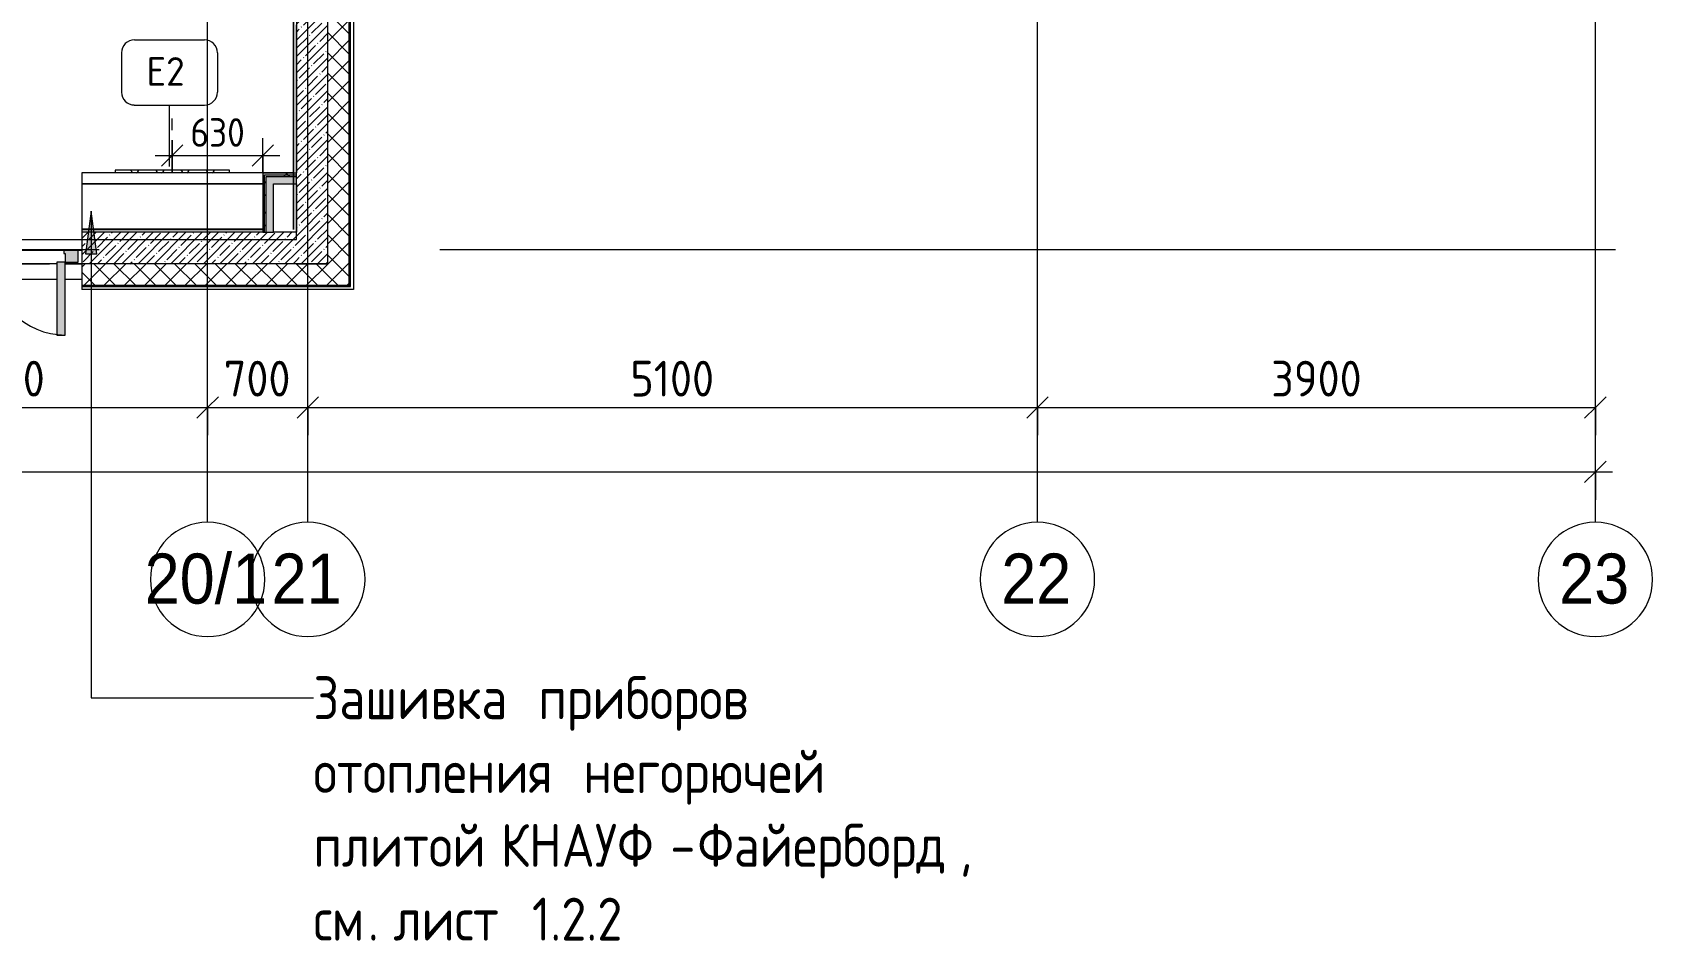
# Model space of a CAD drawing. Header units: millimetres. Extents: x -7229 to 200285, y -8553 to 29000.
# Drawn here: x 169791 to 181116, y -4831 to 1517 of the extents above; entities that cross this region are included whole.
import ezdxf

# ---------------------------------------------------------------- set-up
doc = ezdxf.new("R2010")
doc.units = ezdxf.units.MM
for name, pattern in [('200_ШТРИХ__ш1_п0_6_', [800, 500, -300]), ('ADSK_Штрих_ш2 п1', [300, 200, -100]), ('Осевая', [15875, 3175, -2381.25, 7937.5, -2381.25])]:
    doc.linetypes.add(name, pattern=pattern)
for name, color, linetype, lineweight in [('A-ANNO-DIMS', 7, 'Continuous', 9), ('A-ANNO-DIMS-100', 7, 'Continuous', 9), ('A-DETL-4', 7, 'ADSK_Штрих_ш2 п1', 9), ('A-DETL-MBND-1', 7, '200_ШТРИХ__ш1_п0_6_', 9), ('A-WALL-2', 7, 'Continuous', 9), ('A-WALL-4', 7, 'Continuous', 13), ('G-ANNO-TEXT', 7, 'Continuous', 9), ('I-WALL-7', 7, 'Continuous', 9), ('S-STRS-MBND-2', 7, 'Continuous', 9), ('Знаки', 7, 'Continuous', 9), ('Марки для знаков', 7, 'Continuous', 9), ('Оси', 7, 'Continuous', 9), ('Оси-1', 7, 'Continuous', 20), ('Оси-2', 7, 'Осевая', 9)]:
    doc.layers.add(name, color=color, linetype=linetype, lineweight=lineweight)
for name, color, linetype, lineweight, true_color in [('A-DOOR-5', 7, 'Continuous', 9, 0xaaaaaa), ('A-DOOR-6', 7, 'Continuous', 9, 0xe2e2e2), ('A-DOOR-FRAM-5', 7, 'Continuous', 9, 0xaaaaaa), ('A-FLOR-3', 7, 'Continuous', 9, 0xaaaaaa), ('I-WALL-1', 7, 'Continuous', 5, 0xe7e7e7), ('Знаки-1', 7, 'Continuous', 9, 0x787878)]:
    doc.layers.add(name, color=color, linetype=linetype, lineweight=lineweight, true_color=true_color)
doc.styles.add('Arial_1', font='arial.ttf', dxfattribs={"width": 0.9, "height": 350})
doc.styles.add('GOST Common_1', font='GOST_Common.ttf', dxfattribs={"height": 200})
doc.styles.add('GOST Common_2', font='GOST_Common.ttf', dxfattribs={"width": 0.9, "height": 300})
doc.styles.add('ISOCPEUR_1', font='isocpeur.ttf', dxfattribs={"width": 0.9, "height": 250})
doc.styles.add('ISOCPEUR_2', font='isocpeur.ttf', dxfattribs={"width": 0.9, "height": 200})
doc.dimstyles.new('ISO-2_0_0_9К_Средний_округл2_1', dxfattribs={"dimscale": 304.8, "dimtxt": 199.196235, "dimasz": 0.492126, "dimexe": 0.393701, "dimexo": 0, "dimgap": 0, "dimtad": 1, "dimdec": 0, "dimrnd": 10, "dimzin": 0, "dimdsep": 46, "dimtxsty": 'ISOCPEUR_2', "dimblk1": 'OBLIQUE', "dimblk2": 'OBLIQUE', "dimsah": 1, "dimcen": 0.09, "dimdle": 0.393701, "dimazin": 0, "dimtfac": 1, "dimtdec": 4, "dimtix": 1, "dimtmove": 0, "dimatfit": 3, "dimfxl": 1, "dimtvp": 1, "dimtolj": 1, "dimtzin": 0, "dimarcsym": 2})
doc.dimstyles.new('ISO-2_5_0_9К_БОЛЬШОЙ', dxfattribs={"dimscale": 304.8, "dimtxt": 248.995294, "dimasz": 0.492126, "dimexe": 0.393701, "dimexo": 0.984252, "dimgap": 0, "dimtad": 1, "dimdec": 0, "dimrnd": 10, "dimzin": 0, "dimdsep": 46, "dimtxsty": 'ISOCPEUR_1', "dimblk1": 'OBLIQUE', "dimblk2": 'OBLIQUE', "dimsah": 1, "dimcen": 0.09, "dimdle": 0.393701, "dimazin": 0, "dimtfac": 1, "dimtdec": 4, "dimtix": 1, "dimtmove": 0, "dimatfit": 3, "dimfxl": 1, "dimtvp": 1, "dimtolj": 1, "dimtzin": 0, "dimarcsym": 2})
doc.dimstyles.new('ISO-2_5_0_9К_БОЛЬШОЙ_1', dxfattribs={"dimscale": 304.8, "dimtxt": 248.995294, "dimasz": 0.492126, "dimexe": 0.393701, "dimexo": 0.984252, "dimgap": 0, "dimtad": 1, "dimdec": 0, "dimrnd": 10, "dimzin": 0, "dimdsep": 46, "dimtxsty": 'ISOCPEUR_1', "dimblk1": 'OBLIQUE', "dimblk2": 'OBLIQUE', "dimsah": 1, "dimcen": 0.09, "dimdle": 0.393701, "dimazin": 0, "dimtfac": 1, "dimtdec": 4, "dimtix": 1, "dimtmove": 2, "dimatfit": 3, "dimfxl": 1, "dimtvp": 1, "dimtolj": 1, "dimtzin": 0, "dimarcsym": 2})
pattern_1 = [(45, (96155.96, 0), (-57.02463, 57.02463), []), (45, (96212.986, 0), (-57.02463, 57.02463), [100.806, -20.161, 3.353, -16.808])]
pattern_2 = [(45, (96155.96, 0), (-70.71068, 70.71068), []), (135, (96155.96, 0), (-70.71068, -70.71068), [])]
pattern_3 = [(45, (96155.96, 0), (-106.06602, 106.06602), []), (135, (96155.96, 0), (-106.06602, -106.06602), [])]

# ---------------------------------------------------------------- blocks, each defined once
blk = doc.blocks.new('110_Дверь_СКБ_2Ст_Наружная - ДН-1_л__ Двухстворчатая 1350 х3200 _ЛК_ в свету с верхним остеклением 2-V183-План монтажа зашивок 1 этажа  в осях 12-23 лист 1')
at = {"layer": 'A-DOOR-6'}
for points in [[(694.5, 869), (694.5, -91), (754.5, -91), (754.5, 869)], [(-715.5, 419), (-715.5, -91), (-655.5, -91), (-655.5, 419)]]:
    blk.add_hatch(color=256, dxfattribs=at).paths.add_polyline_path(points)
h = blk.add_hatch(color=256, dxfattribs=at)
h.paths.add_polyline_path([(-715.5, -91), (-805.5, -91), (-805.5, -171), (-705.5, -171), (-705.5, -151), (-715.5, -151)])
h.paths.add_polyline_path([(841.8, -91), (754.5, -91), (754.5, -151), (744.5, -151), (744.5, -171), (844.5, -171), (844.5, -91)])
at = {"layer": 'A-DOOR-5'}
for p, q in [((754.5, 869), (694.5, 869)), ((694.5, 869), (694.5, -91)), ((754.5, -91), (754.5, 869)), ((-715.5, 419), (-715.5, -91)), ((-655.5, 419), (-715.5, 419)), ((-655.5, -91), (-655.5, 419)), ((-715.5, -91), (-655.5, -91)), ((694.5, -91), (754.5, -91))]:
    blk.add_line(p, q, dxfattribs=at)
for centre, radius, start, end in [((754.5, -91), 960, 90, 180), ((-715.5, -91), 510, 0, 90)]:
    blk.add_arc(centre, radius, start, end, dxfattribs=at)
at = {"layer": 'A-DOOR-FRAM-5'}
for p, q in [((-715.5, -91), (-805.5, -91)), ((-805.5, -91), (-805.5, -171)), ((-715.5, -151), (-715.5, -91)), ((754.5, -91), (754.5, -151)), ((844.5, -91), (754.5, -91)), ((844.5, -171), (844.5, -91)), ((-805.5, -171), (-705.5, -171)), ((-705.5, -151), (-715.5, -151)), ((-705.5, -171), (-705.5, -151)), ((754.5, -151), (744.5, -151)), ((744.5, -151), (744.5, -171)), ((744.5, -171), (844.5, -171))]:
    blk.add_line(p, q, dxfattribs=at)
blk = doc.blocks.new('Съемный металлический экран с перфорацией - E2-31419932-План монтажа зашивок 1 этажа  в осях 12-23 лист 1')
at = {"layer": 'Знаки-1'}
h = blk.add_hatch(dxfattribs=at)
h.set_pattern_fill('FP_180', color=256, style=0, pattern_type=2)
h.set_pattern_definition([(0, (-74193.906, -535), (0, 50.8), [13.612, -74.376]), (60, (-74168.506, -528.194), (-43.99409, 25.4), [13.612, -74.376]), (120, (-74161.7, -502.794), (-43.99409, -25.4), [13.612, -74.376]), (30, (-74180.29, -535), (9e-05, 101.59984), [13.612, -87.988]), (30, (-74205.69, -491.01), (9e-05, 101.59984), [13.612, -87.988]), (150, (-74193.91, -535), (-87.98809, -50.79984), [13.612, -87.988]), (150, (-74168.51, -491.01), (-87.98809, -50.79984), [13.612, -87.988]), (90, (-74161.7, -516.41), (-87.988, 50.8), [13.612, -87.988]), (90, (-74212.5, -516.41), (-87.988, 50.8), [13.612, -87.988])])
h.paths.add_polyline_path([(481, 0), (800, 0), (800, 20), (0, 20), (0, 0), (182, 0)])
at = {"layer": 'Знаки'}
for p, q in [((800, 20), (0, 20)), ((0, 20), (0, 0)), ((800, 0), (800, 20))]:
    blk.add_line(p, q, dxfattribs=at)
blk = doc.blocks.new('Зашивка приборов отопления5 - Зашивка приборов отопления-33272456-План монтажа зашивок 1 этажа  в осях 12-23 лист 1')
at = {"layer": 'A-WALL-2'}
for p, q in [((75245, 535), (73980, 535)), ((73980, 535), (73980, 460)), ((75245, 460), (73980, 460)), ((73980, 460), (73980, 120)), ((73980, 460), (75245, 460))]:
    blk.add_line(p, q, dxfattribs=at)
blk = doc.blocks.new('Ось сетки - D8-29747960-План монтажа зашивок 1 этажа  в осях 12-23 лист 1')
at = {"layer": 'Оси-1'}
for start, end in [(360, 180), (180, 360)]:
    blk.add_arc((0, 0), 4, start, end, dxfattribs=at)
blk = doc.blocks.new('DIMBLOCK15-План монтажа зашивок 1 этажа  в осях 12-23 лист 1')
at = {"layer": 'A-ANNO-DIMS-100'}
for p, q in [((168116, -1298), (168116, -984)), ((171016, -1298), (171016, -984)), ((168116, -1104), (171016, -1104)), ((168116, -1104), (168116, -1298)), ((171016, -1104), (171016, -1298))]:
    blk.add_line(p, q, dxfattribs=at)
at = {"layer": 'A-ANNO-DIMS-100', "lineweight": 20}
for p, q in [((168116, -1104), (168041, -1179)), ((168116, -1104), (168191, -1029)), ((171016, -1104), (170941, -1179)), ((171016, -1104), (171091, -1029))]:
    blk.add_line(p, q, dxfattribs=at)
at = {"layer": 'A-ANNO-DIMS-100', "color": 0, "insert": (169250, -778), "char_height": 250, "width": 758.48, "attachment_point": 1, "line_spacing_factor": 1.149209, "style": 'ISOCPEUR_1'}
blk.add_mtext('2900', dxfattribs=at)
blk = doc.blocks.new('_Oblique')
at = {"color": 0, "linetype": 'ByBlock', "lineweight": -2}
blk.add_line((-0.5, -0.5), (0.5, 0.5), dxfattribs=at)
blk = doc.blocks.new('DIMBLOCK16-План монтажа зашивок 1 этажа  в осях 12-23 лист 1')
at = {"layer": 'A-ANNO-DIMS-100'}
for p, q in [((171016, -1298), (171016, -984)), ((171716, -1298), (171716, -984)), ((171016, -1104), (171716, -1104)), ((171016, -1104), (171016, -1298)), ((171716, -1104), (171716, -1298))]:
    blk.add_line(p, q, dxfattribs=at)
at = {"layer": 'A-ANNO-DIMS-100', "lineweight": 20}
for p, q in [((171016, -1104), (170941, -1179)), ((171016, -1104), (171091, -1029)), ((171716, -1104), (171641, -1179)), ((171716, -1104), (171791, -1029))]:
    blk.add_line(p, q, dxfattribs=at)
at = {"layer": 'A-ANNO-DIMS-100', "color": 0, "insert": (171129, -778), "char_height": 250, "width": 568.86, "attachment_point": 1, "line_spacing_factor": 1.149209, "style": 'ISOCPEUR_1'}
blk.add_mtext('700', dxfattribs=at)
blk = doc.blocks.new('DIMBLOCK17-План монтажа зашивок 1 этажа  в осях 12-23 лист 1')
at = {"layer": 'A-ANNO-DIMS-100'}
for p, q in [((171716, -1298), (171716, -984)), ((176816, -1298), (176816, -984)), ((171716, -1104), (176816, -1104)), ((171716, -1104), (171716, -1298)), ((176816, -1104), (176816, -1298))]:
    blk.add_line(p, q, dxfattribs=at)
at = {"layer": 'A-ANNO-DIMS-100', "lineweight": 20}
for p, q in [((171716, -1104), (171641, -1179)), ((171716, -1104), (171791, -1029)), ((176816, -1104), (176741, -1179)), ((176816, -1104), (176891, -1029))]:
    blk.add_line(p, q, dxfattribs=at)
at = {"layer": 'A-ANNO-DIMS-100', "color": 0, "insert": (173971, -778), "char_height": 250, "width": 706.76, "attachment_point": 1, "line_spacing_factor": 1.149209, "style": 'ISOCPEUR_1'}
blk.add_mtext('5100', dxfattribs=at)
blk = doc.blocks.new('DIMBLOCK18-План монтажа зашивок 1 этажа  в осях 12-23 лист 1')
at = {"layer": 'A-ANNO-DIMS-100'}
for p, q in [((176816, -1298), (176816, -984)), ((180716, -1298), (180716, -984)), ((176816, -1104), (180716, -1104)), ((176816, -1104), (176816, -1298)), ((180716, -1104), (180716, -1298))]:
    blk.add_line(p, q, dxfattribs=at)
at = {"layer": 'A-ANNO-DIMS-100', "lineweight": 20}
for p, q in [((176816, -1104), (176741, -1179)), ((176816, -1104), (176891, -1029)), ((180716, -1104), (180641, -1179)), ((180716, -1104), (180791, -1029))]:
    blk.add_line(p, q, dxfattribs=at)
at = {"layer": 'A-ANNO-DIMS-100', "color": 0, "insert": (178450, -778), "char_height": 250, "width": 758.48, "attachment_point": 1, "line_spacing_factor": 1.149209, "style": 'ISOCPEUR_1'}
blk.add_mtext('3900', dxfattribs=at)
blk = doc.blocks.new('DIMBLOCK32-План монтажа зашивок 1 этажа  в осях 12-23 лист 1')
at = {"layer": 'A-ANNO-DIMS-100'}
for p, q in [((134916, -1749), (134916, -1435)), ((180716, -1749), (180716, -1435)), ((134796, -1555), (180836, -1555)), ((134916, -1555), (134916, -1749)), ((180716, -1555), (180716, -1749))]:
    blk.add_line(p, q, dxfattribs=at)
at = {"layer": 'A-ANNO-DIMS-100', "lineweight": 20}
for p, q in [((134916, -1555), (134841, -1630)), ((134916, -1555), (134991, -1480)), ((180716, -1555), (180641, -1630)), ((180716, -1555), (180791, -1480))]:
    blk.add_line(p, q, dxfattribs=at)
at = {"layer": 'A-ANNO-DIMS-100', "color": 0, "insert": (159225, -1228), "char_height": 250, "width": 976.83, "attachment_point": 1, "line_spacing_factor": 1.149209, "style": 'ISOCPEUR_1'}
blk.add_mtext('45800', dxfattribs=at)
blk = doc.blocks.new('Марка_Знаки - В прямоуг_Наименование краткое-30718135-План монтажа зашивок 1 этажа  в осях 12-23 лист 1')
at = {"layer": 'Марки для знаков'}
for p, q in [((-2.45, 2.28), (2.45, 2.28)), ((-3.35, 1.38), (-3.35, -1.38)), ((3.35, 1.38), (3.35, -1.38)), ((-2.46, -2.28), (2.45, -2.28))]:
    blk.add_line(p, q, dxfattribs=at)
for centre, radius, start, end in [((-2.45, 1.38), 0.9, 90, 180), ((2.45, 1.38), 0.9, 0, 90), ((-2.46, -1.38), 0.893, 180, 270), ((2.45, -1.38), 0.9, 270, 0)]:
    blk.add_arc(centre, radius, start, end, dxfattribs=at)
blk = doc.blocks.new('DIMBLOCK57-План монтажа зашивок 1 этажа  в осях 12-23 лист 1')
at = {"layer": 'A-ANNO-DIMS-100'}
for p, q in [((170768, 763), (170768, 537)), ((170768, 657), (170768, 763)), ((171401, 535), (171401, 777)), ((170648, 657), (171521, 657)), ((171401, 657), (171401, 535))]:
    blk.add_line(p, q, dxfattribs=at)
at = {"layer": 'A-ANNO-DIMS-100', "lineweight": 20}
for p, q in [((170768, 657), (170843, 732)), ((171401, 657), (171476, 732)), ((170768, 657), (170693, 582)), ((171401, 657), (171326, 582))]:
    blk.add_line(p, q, dxfattribs=at)
at = {"layer": 'A-ANNO-DIMS-100', "color": 0, "insert": (170895, 918), "char_height": 200, "width": 455.09, "attachment_point": 1, "line_spacing_factor": 1.149209, "style": 'ISOCPEUR_2'}
blk.add_mtext('630', dxfattribs=at)

msp = doc.modelspace()

# ---------------------------------------------------------------- hatches: boundary and pattern name
at = {"layer": 'A-WALL-2'}
h = msp.add_hatch(dxfattribs=at)
h.set_pattern_fill('FP_133', color=256, style=0, pattern_type=2)
h.set_pattern_definition(pattern_2)
h.paths.add_polyline_path([(171856, -250), (172006, -250), (172006, 3550), (171856, 3550), (171856, -210)])
h = msp.add_hatch(dxfattribs=at)
h.set_pattern_fill('FP_133', color=256, style=0, pattern_type=2)
h.set_pattern_definition(pattern_2)
h.paths.add_polyline_path([(171636, -250), (171856, -250), (171856, -100), (170136, -100), (170136, -250), (171575.4, -250)])
h.paths.add_polyline_path([(163216, -250), (166816, -250), (166816, -100), (163216, -100), (163216, -113)])
h.paths.add_polyline_path([(167716, -250), (168436, -250), (168436, -100), (167716, -100), (167716, -118)])
h.paths.add_polyline_path([(161316, -250), (162316, -250), (162316, -100), (161316, -100), (161316, -118)])
h.paths.add_polyline_path([(159866, -250), (160416, -250), (160416, -100), (159866, -100), (159866, -121.3)])
h.paths.add_polyline_path([(157428.1, -250), (157766, -250), (157766, -100), (157066, -100), (157066, -250)])
h.paths.add_polyline_path([(156166, -250), (156166, -100), (155416, -100), (155416, -250), (155614.4, -250)])
h.paths.add_polyline_path([(153316, -250), (153316, -100), (152566, -100), (152566, -250), (153075.1, -250)])
h.paths.add_polyline_path([(148359.4, -250), (149466, -250), (149466, -100), (148027.5, -100), (148027.5, -250)])
h.paths.add_polyline_path([(145927.5, -250), (145927.5, -100), (145216, -100), (145216, -250), (145820.1, -250)])
h.paths.add_polyline_path([(144316, -250), (144316, -100), (143566, -100), (143566, -250), (144006.4, -250)])
h.paths.add_polyline_path([(140466, -250), (140466, -100), (138893.5, -100), (138893.5, -250), (140378.9, -250)])
h.paths.add_polyline_path([(136793.5, -250), (136793.5, -100), (136096, -100), (136096, -250), (136751.4, -250)])
h.paths.add_polyline_path([(135196, -250), (135196, -100), (134898.6, -100), (134898.6, -250), (134937.7, -250)])
at = {"layer": 'G-ANNO-TEXT'}
msp.add_hatch(color=256, dxfattribs=at).paths.add_polyline_path([(170201.1, 268.7), (170161.6, -31.3), (170240.6, -31.3)])
at = {"layer": 'I-WALL-1'}
for points in [[(171636, 460), (171636, 510), (171426, 510), (171426, 460), (171575.4, 460)], [(171426, 120), (171476, 120), (171476, 460), (171426, 460), (171426, 124.3)]]:
    msp.add_hatch(color=256, dxfattribs=at).paths.add_polyline_path(points)
at = {"layer": 'I-WALL-7'}
h = msp.add_hatch(dxfattribs=at)
h.set_pattern_fill('FP_117', color=256, style=0, pattern_type=2)
h.set_pattern_definition(pattern_1)
h.paths.add_polyline_path([(171856, -100), (171856, 3550), (171636, 3550), (171636, -100)])
h = msp.add_hatch(dxfattribs=at)
h.set_pattern_fill('FP_179', color=256, style=0, pattern_type=2)
h.set_pattern_definition(pattern_3)
h.paths.add_polyline_path([(171426, 522.5), (171636, 522.5), (171636, 535), (171401, 535), (171401, 522.5), (171413.5, 522.5)])
h = msp.add_hatch(dxfattribs=at)
h.set_pattern_fill('FP_179', color=256, style=0, pattern_type=2)
h.set_pattern_definition(pattern_3)
h.paths.add_polyline_path([(171413.5, 120), (171413.5, 522.5), (171401, 522.5), (171401, 120)])
h = msp.add_hatch(dxfattribs=at)
h.set_pattern_fill('FP_179', color=256, style=0, pattern_type=2)
h.set_pattern_definition(pattern_3)
h.paths.add_polyline_path([(171413.5, 510), (171636, 510), (171636, 522.5), (171413.5, 522.5)])
h = msp.add_hatch(dxfattribs=at)
h.set_pattern_fill('FP_179', color=256, style=0, pattern_type=2)
h.set_pattern_definition(pattern_3)
h.paths.add_polyline_path([(171413.5, 120), (171426, 120), (171426, 510), (171413.5, 509.3), (171413.5, 122.2)])
h = msp.add_hatch(dxfattribs=at)
h.set_pattern_fill('FP_117', color=256, style=0, pattern_type=2)
h.set_pattern_definition(pattern_1)
h.paths.add_polyline_path([(170849.9, -100), (171636, -100), (171636, 120), (170136, 120), (170136, -100)])
h.paths.add_polyline_path([(168358.3, -100), (168436, -100), (168436, 120), (168236, 120), (168236, -100)])

# ---------------------------------------------------------------- linework, layer by layer
at = {"layer": 'A-DETL-4'}
msp.add_line((170768.5, 535), (170768.5, 915), dxfattribs=at)
at = {"layer": 'A-DETL-MBND-1'}
for p, q in [((168611, -100), (169961, -100)), ((169961, -100), (168611, -100)), ((170021, -100), (170136, -100)), ((170136, -100), (170021, -100)), ((169961, -210), (168611, -210)), ((170136, -210), (170021, -210))]:
    msp.add_line(p, q, dxfattribs=at)
at = {"layer": 'A-FLOR-3'}
for p, q in [((170011, -8), (168561, -8)), ((170136, -8), (170111, -8))]:
    msp.add_line(p, q, dxfattribs=at)
at = {"layer": 'A-WALL-2'}
for p, q in [((172014, -258), (172014, 3300)), ((172036, 3300), (172036, -280)), ((170136, -100), (170136, -280)), ((171856, -100), (171636, -100)), ((170136, -258), (172014, -258)), ((172036, -280), (170136, -280))]:
    msp.add_line(p, q, dxfattribs=at)
at = {"layer": 'A-WALL-4'}
for p, q in [((171856, -100), (171856, 3550)), ((172006, -250), (172006, 3550)), ((172009, -253), (172009, 3550)), ((171413.5, 522.5), (171636, 522.5)), ((171413.5, 120), (171413.5, 522.5)), ((171426, 510), (171636, 510)), ((171426, 120), (171426, 510)), ((171636, 460), (171636, 535)), ((171401, 140), (171401, 141)), ((171401, 120), (171476, 120)), ((171636, -100), (170136, -100)), ((170136, -250), (172006, -250)), ((170136, -253), (172009, -253))]:
    msp.add_line(p, q, dxfattribs=at)
at = {"layer": 'G-ANNO-TEXT'}
for p, q in [((170201.1, 268.7), (170161.6, -31.3)), ((170240.6, -31.3), (170201.1, 268.7)), ((170201.1, 268.7), (170201.1, -3133.5)), ((170161.6, -31.3), (170240.6, -31.3)), ((170201.1, -3133.5), (171755.2, -3133.5))]:
    msp.add_line(p, q, dxfattribs=at)
at = {"layer": 'I-WALL-7'}
for p, q in [((171615, 140.5), (171615, 7660)), ((171616, 7660), (171616, 140.5)), ((171636, 3550), (171636, 535)), ((171401, 536), (171401, 141)), ((171616, 536), (171401, 536)), ((171401, 535), (171636, 535)), ((171476, 460), (171636, 460)), ((171476, 120), (171476, 460)), ((171636, 460), (171636, 120)), ((171401, 141), (170136, 141)), ((170136, 141), (170136, 140)), ((170136, 140), (171401, 140)), ((171401, 120), (170136, 120)), ((170136, 120), (170136, -100)), ((171401, 140), (171401, 120)), ((171636, 120), (171476, 120)), ((171615, 140.5), (171616, 140.5)), ((171636, -100), (171856, -100))]:
    msp.add_line(p, q, dxfattribs=at)
at = {"layer": 'S-STRS-MBND-2'}
for p, q in [((171636, 69.7), (171636, 1569.7)), ((168236, 69.7), (171636, 69.7))]:
    msp.add_line(p, q, dxfattribs=at)
at = {"layer": 'Марки для знаков'}
msp.add_line((170749, 580.2), (170749, 1009.7), dxfattribs=at)
at = {"layer": 'Оси'}
for p, q in [((171016, -1906.3), (171016, 593.7)), ((171716, -1906.3), (171716, 593.7)), ((176816, -1906.3), (176816, 593.7)), ((180716, -1906.3), (180716, 593.7)), ((178356, 0), (180856, 0))]:
    msp.add_line(p, q, dxfattribs=at)
at = {"layer": 'Оси-2'}
for p, q in [((171716, 593.7), (171716, 25078.1)), ((171016, 593.7), (171016, 24898.1)), ((176816, 593.7), (176816, 24890.1)), ((180716, 593.7), (180716, 19415.1)), ((135332.1, 0), (178356, 0))]:
    msp.add_line(p, q, dxfattribs=at)

# ---------------------------------------------------------------- block references
at = {"layer": 'A-DOOR-5', "rotation": 180}
msp.add_blockref('110_Дверь_СКБ_2Ст_Наружная - ДН-1_л__ Двухстворчатая 1350 х3200 _ЛК_ в свету с верхним остеклением 2-V183-План монтажа зашивок 1 этажа  в осях 12-23 лист 1', (169305.5, -179), dxfattribs=at)
at = {"layer": 'A-WALL-2'}
msp.add_blockref('Зашивка приборов отопления5 - Зашивка приборов отопления-33272456-План монтажа зашивок 1 этажа  в осях 12-23 лист 1', (96156, 0), dxfattribs=at)
at = {"layer": 'Знаки'}
msp.add_blockref('Съемный металлический экран с перфорацией - E2-31419932-План монтажа зашивок 1 этажа  в осях 12-23 лист 1', (170368.5, 535), dxfattribs=at)
at = {"layer": 'Марки для знаков', "xscale": 99.99999999999993, "yscale": 99.99999999999993, "zscale": 99.99999999999993}
msp.add_blockref('Марка_Знаки - В прямоуг_Наименование краткое-30718135-План монтажа зашивок 1 этажа  в осях 12-23 лист 1', (170749, 1237.4), dxfattribs=at)
at = {"layer": 'Оси-1', "xscale": 99.99999999999993, "yscale": 99.99999999999993, "zscale": 99.99999999999993}
for p in [(171016, -2306.3), (171716, -2306.3), (176816, -2306.3), (180716, -2306.3)]:
    msp.add_blockref('Ось сетки - D8-29747960-План монтажа зашивок 1 этажа  в осях 12-23 лист 1', p, dxfattribs=at)

# ---------------------------------------------------------------- texts
at = {"layer": 'G-ANNO-TEXT', "char_height": 300, "attachment_point": 1, "style": 'GOST Common_2'}
for s, insert, width in [('Зашивка', (171755.2, -2983.5), 1789.367), ('\\fGOST Common|b0|i0|c204|p34|;\\W.9; ', (173231.6, -2983.5), 115.443), ('приборов', (173326.8, -2983.5), 1847.088), ('\\fGOST Common|b0|i0|c204|p34|;\\W.9; ', (174850.8, -2983.5), 115.443), ('\\fGOST Common|b0|i0|c204|p34|;\\W.9; ', (173547.1, -3499.4), 115.443), ('негорючей', (173642.3, -3499.4), 2135.695), ('\\fGOST Common|b0|i0|c204|p34|;\\W.9; ', (175404.5, -3499.4), 115.443), ('отопления', (171755.2, -3499.4), 2171.771), ('плитой', (171755.2, -4015.4), 1471.898), ('\\fGOST Common|b0|i0|c204|p34|;\\W.9; ', (172969.6, -4015.4), 115.443), ('КНАУФ', (173064.9, -4015.4), 1435.822), ('Файерборд', (174440.1, -4015.4), 2222.278), ('\\fGOST Common|b0|i0|c204|p34|;\\W.9;-', (174249.6, -4015.4), 230.886), (', ', (176273.6, -4015.4), 230.886), ('см', (171755.2, -4531.3), 461.772), ('лист', (172314.8, -4531.3), 974.05), (' 1.2.2', (173118.5, -4531.3), 952.405), ('. ', (172136.2, -4531.3), 216.456)]:
    msp.add_mtext(s, dxfattribs=dict(at, insert=insert, width=width))
at = {"layer": 'Марки для знаков', "insert": (170588.5, 1344.5), "char_height": 200, "width": 352.742, "attachment_point": 1, "style": 'GOST Common_1'}
msp.add_mtext('E2', dxfattribs=at)
at = {"layer": 'Оси', "char_height": 350, "attachment_point": 1, "style": 'Arial_1'}
for s, insert, width in [('20/1', (170575.7, -2125.6), 1060.633), ('21', (171463.3, -2125.6), 606.076), ('22', (176563.3, -2125.6), 606.076), ('23', (180463.3, -2125.6), 606.076)]:
    msp.add_mtext(s, dxfattribs=dict(at, insert=insert, width=width))

# ---------------------------------------------------------------- dimensions: what is measured, and where the dimension line sits
at = {"layer": 'A-ANNO-DIMS'}
for base, p1, p2, dimstyle, override, picture, middle in [((171400.9608, 656.5936), (170768.4607, 762.6596), (171400.9608, 535), 'ISO-2_0_0_9К_Средний_округл2_1', {"dimpost": '<>', "dimfxl": 672.224041}, 'DIMBLOCK57-План монтажа зашивок 1 этажа  в осях 12-23 лист 1', (171084.7108, 756.5936)), ((171016, -1104.2), (168116, -998.1), (171016, -998.1), 'ISO-2_5_0_9К_БОЛЬШОЙ', {"dimpost": '<>', "dimfxl": 2900}, 'DIMBLOCK15-План монтажа зашивок 1 этажа  в осях 12-23 лист 1', (169566, -979.2)), ((171716, -1104.2), (171016, -998.1), (171716, -998.1), 'ISO-2_5_0_9К_БОЛЬШОЙ', {"dimpost": '<>', "dimfxl": 700}, 'DIMBLOCK16-План монтажа зашивок 1 этажа  в осях 12-23 лист 1', (171366, -979.2)), ((176816, -1104.2), (171716, -998.1), (176816, -998.1), 'ISO-2_5_0_9К_БОЛЬШОЙ', {"dimpost": '<>', "dimfxl": 5100}, 'DIMBLOCK17-План монтажа зашивок 1 этажа  в осях 12-23 лист 1', (174266, -979.2)), ((180716, -1104.2), (176816, -998.1), (180716, -998.1), 'ISO-2_5_0_9К_БОЛЬШОЙ', {"dimpost": '<>', "dimfxl": 3900}, 'DIMBLOCK18-План монтажа зашивок 1 этажа  в осях 12-23 лист 1', (178766, -979.2))]:
    dim = msp.add_linear_dim(base=base, p1=p1, p2=p2, dimstyle=dimstyle, override=override, dxfattribs=at)
    dim.commit()
    dim.dimension.update_dxf_attribs({"geometry": picture, "text_midpoint": middle})
dim = msp.add_linear_dim(base=(180716, -1554.7), p1=(134916, -1448.6), p2=(180716, -1448.6), dimstyle='ISO-2_5_0_9К_БОЛЬШОЙ_1', override={"dimpost": '<>', "dimfxl": 45800}, dxfattribs=at)
dim.commit()
dim.dimension.update_dxf_attribs({"geometry": 'DIMBLOCK32-План монтажа зашивок 1 этажа  в осях 12-23 лист 1', "text_midpoint": (159713.9, -1394.7), "dimtype": 160})

doc.saveas('drawing.dxf')
